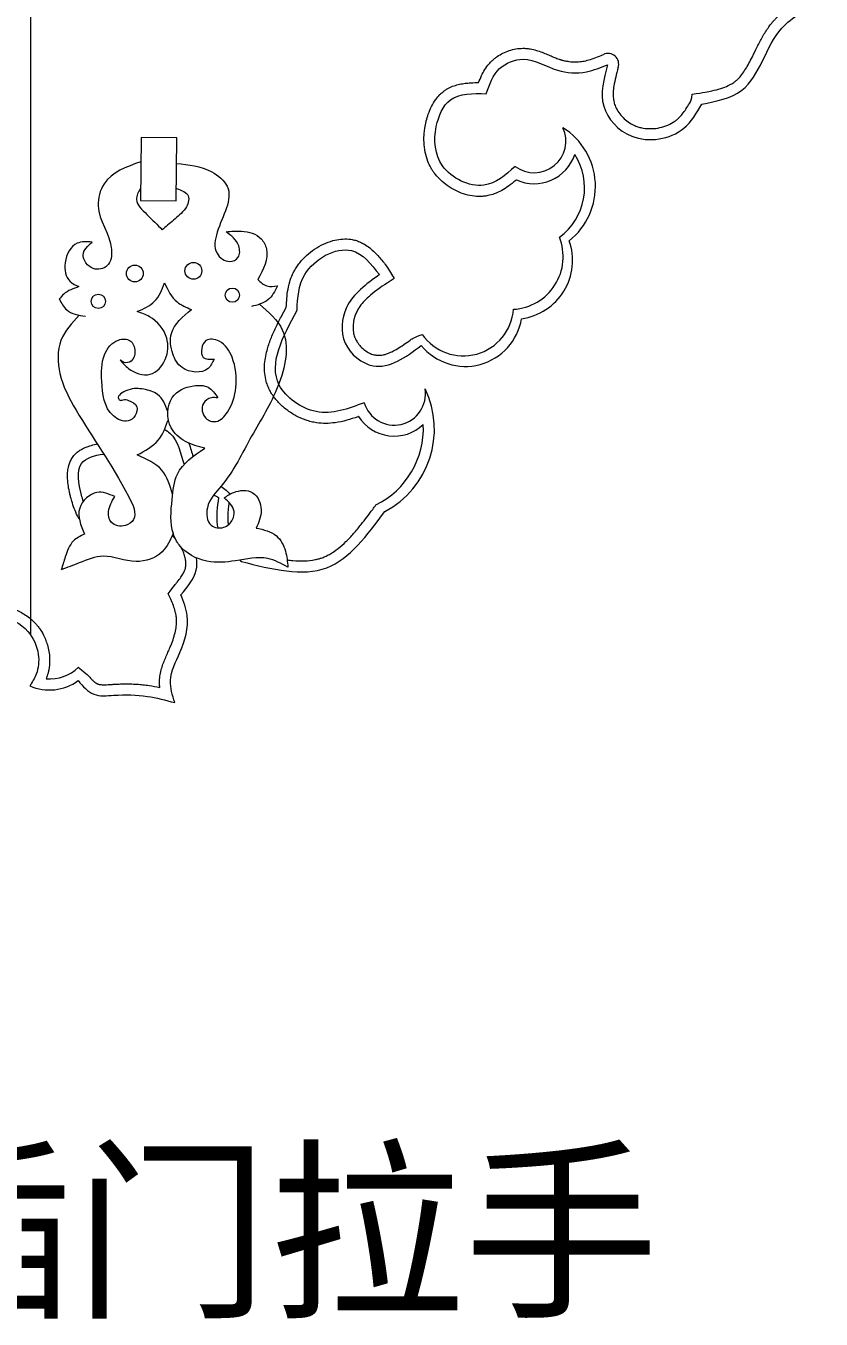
# Model space of a CAD drawing. Header units: millimetres. Extents: x -51923 to -51163, y -26833 to -26390.
# Drawn here: x -51587.78 to -51571.08, y -26601.56 to -26574.41 of the extents above; entities that cross this region are included whole.
import ezdxf

# ---------------------------------------------------------------- set-up
doc = ezdxf.new("R2010")
doc.units = ezdxf.units.MM
doc.header["$LTSCALE"] = 0.35
doc.styles.add('样式 1', font='simhei.ttf')

msp = doc.modelspace()

# ---------------------------------------------------------------- linework, layer by layer
at = {"lineweight": 13}
msp.add_line((-51587.681, -26560.653), (-51587.681, -26587.197), dxfattribs=at)
msp.add_lwpolyline([(-51584.609, -26576.756), (-51585.364, -26576.748), (-51585.377, -26578.074), (-51584.623, -26578.081)], close=True, dxfattribs=at)
for centre, radius in [((-51585.493, -26579.608), 0.177), ((-51584.264, -26579.551), 0.177), ((-51583.447, -26580.062), 0.15), ((-51586.26, -26580.192), 0.15)]:
    msp.add_circle(centre, radius, dxfattribs=at)
for centre, radius, start, end in [((-51575.557, -26575.21), 0.223, 341.0544, 116.1833), ((-51577.109, -26576.825), 0.666, 233.3712, 24.7735), ((-51577.278, -26577.779), 1.456, 308.5443, 57.8857), ((-51577.109, -26576.825), 0.897, 245.534, 341.5037), ((-51577.328, -26577.808), 1.278, 305.9451, 33.1798), ((-51577.607, -26579.253), 1.107, 273.2956, 21.71), ((-51577.542, -26579.327), 1.24, 277.7739, 19.2456), ((-51578.555, -26580.361), 1.196, 219.3633, 350.6118), ((-51578.596, -26580.281), 1.055, 215.0299, 355.8369), ((-51580.048, -26582.135), 0.656, 196.3093, 9.4772), ((-51581.152, -26582.879), 1.948, 297.7108, 25.9161), ((-51580.048, -26582.135), 0.886, 212.3293, 313.4739), ((-51581.227, -26582.861), 1.792, 296.354, 2.6426), ((-51587.277, -26587.278), 0.842, 264.72, 315.1975), ((-51587.286, -26587.333), 1.018, 246.1495, 306.2434)]:
    msp.add_arc(centre, radius, start, end, dxfattribs=at)
for points, knots in [([(-51573.79, -26575.839), (-51573.546, -26575.808), (-51573.458, -26575.791), (-51573.311, -26575.756), (-51573.249, -26575.74), (-51573.134, -26575.703), (-51573.081, -26575.683), (-51572.998, -26575.644), (-51572.966, -26575.626), (-51572.925, -26575.6), (-51572.913, -26575.592), (-51572.895, -26575.579), (-51572.888, -26575.573), (-51572.862, -26575.553), (-51572.844, -26575.537), (-51572.8, -26575.492), (-51572.773, -26575.462), (-51572.722, -26575.395), (-51572.697, -26575.358), (-51572.648, -26575.279), (-51572.624, -26575.237), (-51572.576, -26575.149), (-51572.552, -26575.102), (-51572.495, -26574.988), (-51572.462, -26574.919), (-51572.392, -26574.779), (-51572.355, -26574.708), (-51572.274, -26574.566), (-51572.23, -26574.495), (-51572.162, -26574.401), (-51572.143, -26574.376), (-51572.109, -26574.334), (-51572.095, -26574.318), (-51572.067, -26574.286), (-51572.052, -26574.271), (-51572.008, -26574.226), (-51571.978, -26574.197), (-51571.886, -26574.117), (-51571.823, -26574.07), (-51571.704, -26573.99), (-51571.649, -26573.956), (-51571.594, -26573.925)], [0, 0, 0, 0, 20.827922, 20.827922, 37.082676, 37.082676, 53.337431, 53.337431, 65.176135, 65.176135, 69.886015, 69.886015, 73.146908, 73.146908, 81.444572, 81.444572, 94.15865, 94.15865, 106.872727, 106.872727, 119.586805, 119.586805, 132.300882, 132.300882, 149.930005, 149.930005, 167.559128, 167.559128, 185.18825, 185.18825, 191.892681, 191.892681, 196.237875, 196.237875, 200.583069, 200.583069, 209.273457, 209.273457, 226.190553, 226.190553, 240.264664, 240.264664, 240.264664, 240.264664]), ([(-51578.275, -26575.599), (-51578.257, -26575.551), (-51578.236, -26575.502), (-51578.193, -26575.41), (-51578.17, -26575.368), (-51578.118, -26575.283), (-51578.088, -26575.242), (-51578.036, -26575.182), (-51578.018, -26575.163), (-51577.99, -26575.136), (-51577.981, -26575.127), (-51577.963, -26575.111), (-51577.954, -26575.103), (-51577.926, -26575.081), (-51577.907, -26575.066), (-51577.847, -26575.025), (-51577.806, -26575.001), (-51577.721, -26574.959), (-51577.676, -26574.941), (-51577.586, -26574.911), (-51577.539, -26574.899), (-51577.445, -26574.883), (-51577.397, -26574.879), (-51577.335, -26574.878), (-51577.322, -26574.878), (-51577.296, -26574.879), (-51577.283, -26574.88), (-51577.244, -26574.883), (-51577.219, -26574.887), (-51577.148, -26574.898), (-51577.104, -26574.909), (-51577.021, -26574.933), (-51576.981, -26574.947), (-51576.904, -26574.976), (-51576.867, -26574.992), (-51576.796, -26575.022), (-51576.762, -26575.036), (-51576.696, -26575.065), (-51576.664, -26575.078), (-51576.617, -26575.096), (-51576.602, -26575.101), (-51576.577, -26575.11), (-51576.567, -26575.113), (-51576.551, -26575.118), (-51576.544, -26575.12), (-51576.529, -26575.125), (-51576.522, -26575.127), (-51576.501, -26575.132), (-51576.486, -26575.136), (-51576.442, -26575.146), (-51576.413, -26575.151), (-51576.325, -26575.162), (-51576.265, -26575.165), (-51576.166, -26575.161), (-51576.126, -26575.157), (-51576.076, -26575.149), (-51576.066, -26575.147), (-51576.036, -26575.141), (-51576.016, -26575.136), (-51575.948, -26575.119), (-51575.901, -26575.104), (-51575.802, -26575.069), (-51575.751, -26575.049), (-51575.685, -26575.022), (-51575.67, -26575.016), (-51575.655, -26575.01)], [12.41467, 12.41467, 12.41467, 12.41467, 23.505651, 23.505651, 33.075733, 33.075733, 42.645814, 42.645814, 47.43397, 47.43397, 49.569366, 49.569366, 51.704763, 51.704763, 55.975556, 55.975556, 64.517142, 64.517142, 73.058728, 73.058728, 81.600314, 81.600314, 90.1419, 90.1419, 92.500503, 92.500503, 94.859106, 94.859106, 99.576312, 99.576312, 108.352195, 108.352195, 117.128078, 117.128078, 125.903961, 125.903961, 134.679844, 134.679844, 143.455726, 143.455726, 148.027221, 148.027221, 150.85791, 150.85791, 153.021356, 153.021356, 155.184802, 155.184802, 159.511693, 159.511693, 168.165476, 168.165476, 185.473042, 185.473042, 197.308233, 197.308233, 200.375111, 200.375111, 206.508867, 206.508867, 220.321158, 220.321158, 234.133449, 234.133449, 237.920214, 237.920214, 237.920214, 237.920214]), ([(-51575.346, -26575.282), (-51575.365, -26575.351), (-51575.382, -26575.418), (-51575.413, -26575.546), (-51575.426, -26575.609), (-51575.443, -26575.716), (-51575.448, -26575.763), (-51575.452, -26575.852), (-51575.451, -26575.893), (-51575.444, -26575.95), (-51575.442, -26575.968), (-51575.435, -26576.001), (-51575.431, -26576.017), (-51575.422, -26576.048), (-51575.417, -26576.064), (-51575.396, -26576.119), (-51575.376, -26576.158), (-51575.328, -26576.234), (-51575.3, -26576.271), (-51575.236, -26576.34), (-51575.201, -26576.373), (-51575.125, -26576.431), (-51575.085, -26576.457), (-51575.027, -26576.487), (-51575.011, -26576.495), (-51574.981, -26576.507), (-51574.967, -26576.513), (-51574.939, -26576.523), (-51574.925, -26576.528), (-51574.882, -26576.54), (-51574.853, -26576.547), (-51574.766, -26576.563), (-51574.707, -26576.567), (-51574.587, -26576.564), (-51574.527, -26576.557), (-51574.411, -26576.532), (-51574.355, -26576.514), (-51574.25, -26576.468), (-51574.201, -26576.441), (-51574.147, -26576.403), (-51574.137, -26576.395), (-51574.119, -26576.381), (-51574.111, -26576.374), (-51574.088, -26576.354), (-51574.073, -26576.341), (-51574.032, -26576.298), (-51574.006, -26576.267), (-51573.954, -26576.2), (-51573.929, -26576.163), (-51573.879, -26576.086), (-51573.854, -26576.045), (-51573.816, -26575.98), (-51573.803, -26575.958), (-51573.79, -26575.839)], [0, 0, 0, 0, 16.159956, 16.159956, 32.319912, 32.319912, 45.586663, 45.586663, 58.853413, 58.853413, 64.703752, 64.703752, 70.475677, 70.475677, 76.247603, 76.247603, 90.228334, 90.228334, 104.209066, 104.209066, 118.189798, 118.189798, 132.17053, 132.17053, 137.486546, 137.486546, 141.906076, 141.906076, 146.325606, 146.325606, 155.164666, 155.164666, 172.073031, 172.073031, 188.981396, 188.981396, 205.889761, 205.889761, 222.798125, 222.798125, 226.727118, 226.727118, 230.127567, 230.127567, 236.526757, 236.526757, 248.616898, 248.616898, 260.70704, 260.70704, 272.797181, 272.797181, 278.943334, 278.943334, 278.943334, 278.943334]), ([(-51577.48, -26577.641), (-51577.486, -26577.645), (-51577.491, -26577.65), (-51577.546, -26577.695), (-51577.597, -26577.736), (-51577.696, -26577.805), (-51577.742, -26577.835), (-51577.84, -26577.889), (-51577.892, -26577.914), (-51577.989, -26577.95), (-51578.033, -26577.963), (-51578.094, -26577.975), (-51578.109, -26577.978), (-51578.14, -26577.982), (-51578.156, -26577.984), (-51578.189, -26577.987), (-51578.205, -26577.988), (-51578.253, -26577.99), (-51578.285, -26577.99), (-51578.38, -26577.984), (-51578.443, -26577.974), (-51578.565, -26577.944), (-51578.625, -26577.924), (-51578.742, -26577.875), (-51578.799, -26577.846), (-51578.907, -26577.781), (-51578.959, -26577.744), (-51579.057, -26577.664), (-51579.103, -26577.62), (-51579.165, -26577.549), (-51579.185, -26577.525), (-51579.217, -26577.481), (-51579.231, -26577.462), (-51579.256, -26577.423), (-51579.268, -26577.403), (-51579.302, -26577.342), (-51579.322, -26577.301), (-51579.365, -26577.193), (-51579.384, -26577.126), (-51579.411, -26576.991), (-51579.419, -26576.923), (-51579.425, -26576.787), (-51579.423, -26576.718), (-51579.413, -26576.615), (-51579.408, -26576.579), (-51579.399, -26576.52), (-51579.394, -26576.496), (-51579.385, -26576.449), (-51579.379, -26576.425), (-51579.362, -26576.354), (-51579.348, -26576.306), (-51579.313, -26576.206), (-51579.291, -26576.153), (-51579.24, -26576.05), (-51579.21, -26576), (-51579.15, -26575.917), (-51579.121, -26575.882), (-51579.075, -26575.836), (-51579.061, -26575.823), (-51579.035, -26575.801), (-51579.025, -26575.792), (-51579.005, -26575.777), (-51578.996, -26575.771), (-51578.979, -26575.758), (-51578.97, -26575.753), (-51578.943, -26575.735), (-51578.925, -26575.725), (-51578.869, -26575.695), (-51578.83, -26575.679), (-51578.753, -26575.652), (-51578.714, -26575.642), (-51578.636, -26575.625), (-51578.597, -26575.618), (-51578.519, -26575.609), (-51578.481, -26575.605), (-51578.386, -26575.6), (-51578.33, -26575.599), (-51578.275, -26575.599)], [12.130874, 12.130874, 12.130874, 12.130874, 13.685096, 13.685096, 27.370192, 27.370192, 38.559306, 38.559306, 49.74842, 49.74842, 58.375556, 58.375556, 61.141905, 61.141905, 64.080372, 64.080372, 67.018839, 67.018839, 72.895774, 72.895774, 84.57057, 84.57057, 96.245367, 96.245367, 107.920164, 107.920164, 119.59496, 119.59496, 131.269757, 131.269757, 136.959166, 136.959166, 141.274829, 141.274829, 145.590492, 145.590492, 154.221818, 154.221818, 167.541208, 167.541208, 180.860598, 180.860598, 194.179988, 194.179988, 201.238664, 201.238664, 205.968082, 205.968082, 210.697499, 210.697499, 220.156335, 220.156335, 231.009564, 231.009564, 241.862794, 241.862794, 250.076522, 250.076522, 253.589524, 253.589524, 256.059331, 256.059331, 257.951914, 257.951914, 259.844496, 259.844496, 263.629662, 263.629662, 271.428626, 271.428626, 279.22759, 279.22759, 287.026555, 287.026555, 294.825519, 294.825519, 306.339404, 306.339404, 306.339404, 306.339404]), ([(-51582.314, -26580.312), (-51582.312, -26580.269), (-51582.309, -26580.224), (-51582.301, -26580.116), (-51582.295, -26580.051), (-51582.275, -26579.918), (-51582.261, -26579.851), (-51582.226, -26579.73), (-51582.207, -26579.678), (-51582.173, -26579.603), (-51582.162, -26579.58), (-51582.141, -26579.542), (-51582.132, -26579.526), (-51582.114, -26579.496), (-51582.105, -26579.481), (-51582.075, -26579.437), (-51582.055, -26579.408), (-51581.988, -26579.326), (-51581.939, -26579.274), (-51581.834, -26579.179), (-51581.777, -26579.135), (-51581.659, -26579.056), (-51581.597, -26579.021), (-51581.469, -26578.961), (-51581.402, -26578.936), (-51581.28, -26578.902), (-51581.225, -26578.892), (-51581.114, -26578.88), (-51581.057, -26578.879), (-51580.977, -26578.886), (-51580.954, -26578.889), (-51580.916, -26578.896), (-51580.9, -26578.9), (-51580.869, -26578.907), (-51580.854, -26578.912), (-51580.809, -26578.926), (-51580.78, -26578.937), (-51580.725, -26578.963), (-51580.698, -26578.977), (-51580.632, -26579.016), (-51580.594, -26579.043), (-51580.524, -26579.099), (-51580.49, -26579.129), (-51580.427, -26579.191), (-51580.397, -26579.223), (-51580.339, -26579.288), (-51580.311, -26579.32), (-51580.247, -26579.399), (-51580.211, -26579.445), (-51580.046, -26579.715)], [4.071581, 4.071581, 4.071581, 4.071581, 14.142728, 14.142728, 28.285456, 28.285456, 42.428184, 42.428184, 53.301947, 53.301947, 58.105348, 58.105348, 61.340185, 61.340185, 64.575022, 64.575022, 71.044697, 71.044697, 83.980998, 83.980998, 96.9173, 96.9173, 109.853602, 109.853602, 122.789903, 122.789903, 133.067078, 133.067078, 143.344253, 143.344253, 147.459544, 147.459544, 150.277723, 150.277723, 153.095902, 153.095902, 158.73226, 158.73226, 164.368618, 164.368618, 173.250188, 173.250188, 182.131758, 182.131758, 191.013328, 191.013328, 199.894898, 199.894898, 212.236481, 212.236481, 212.236481, 212.236481]), ([(-51580.046, -26579.715), (-51580.289, -26579.865), (-51580.353, -26579.911), (-51580.474, -26580.002), (-51580.531, -26580.048), (-51580.624, -26580.132), (-51580.663, -26580.17), (-51580.732, -26580.248), (-51580.763, -26580.287), (-51580.804, -26580.35), (-51580.817, -26580.373), (-51580.836, -26580.409), (-51580.842, -26580.423), (-51580.855, -26580.452), (-51580.861, -26580.466), (-51580.877, -26580.511), (-51580.886, -26580.541), (-51580.903, -26580.617), (-51580.91, -26580.662), (-51580.914, -26580.751), (-51580.911, -26580.796), (-51580.899, -26580.873), (-51580.89, -26580.907), (-51580.875, -26580.948), (-51580.872, -26580.958), (-51580.865, -26580.974), (-51580.862, -26580.981), (-51580.855, -26580.995), (-51580.851, -26581.001), (-51580.84, -26581.022), (-51580.832, -26581.036), (-51580.803, -26581.081), (-51580.779, -26581.111), (-51580.725, -26581.168), (-51580.695, -26581.194), (-51580.633, -26581.24), (-51580.601, -26581.26), (-51580.537, -26581.292), (-51580.505, -26581.304), (-51580.466, -26581.314), (-51580.458, -26581.316), (-51580.44, -26581.32), (-51580.431, -26581.321), (-51580.412, -26581.323), (-51580.403, -26581.324), (-51580.374, -26581.325), (-51580.355, -26581.325), (-51580.315, -26581.321), (-51580.294, -26581.318), (-51580.252, -26581.308), (-51580.229, -26581.302), (-51580.171, -26581.282), (-51580.134, -26581.267), (-51580.056, -26581.229), (-51580.016, -26581.207), (-51579.933, -26581.157), (-51579.891, -26581.13), (-51579.805, -26581.071), (-51579.761, -26581.04), (-51579.683, -26580.983), (-51579.65, -26580.959), (-51579.46, -26580.887)], [0, 0, 0, 0, 18.625159, 18.625159, 37.250318, 37.250318, 52.407809, 52.407809, 67.5653, 67.5653, 75.71746, 75.71746, 80.582542, 80.582542, 85.447624, 85.447624, 95.177789, 95.177789, 109.02787, 109.02787, 122.877952, 122.877952, 134.362069, 134.362069, 137.723417, 137.723417, 140.282444, 140.282444, 142.841471, 142.841471, 147.959525, 147.959525, 159.835205, 159.835205, 171.710886, 171.710886, 183.586566, 183.586566, 195.462246, 195.462246, 198.868715, 198.868715, 202.766303, 202.766303, 206.663891, 206.663891, 214.459068, 214.459068, 222.254244, 222.254244, 230.049421, 230.049421, 242.145753, 242.145753, 254.242085, 254.242085, 266.338417, 266.338417, 278.434748, 278.434748, 287.360654, 287.360654, 287.360654, 287.360654]), ([(-51580.797, -26582.609), (-51580.802, -26582.611), (-51580.808, -26582.613), (-51580.889, -26582.642), (-51580.965, -26582.667), (-51581.122, -26582.71), (-51581.203, -26582.728), (-51581.349, -26582.748), (-51581.414, -26582.754), (-51581.547, -26582.755), (-51581.614, -26582.751), (-51581.701, -26582.737), (-51581.719, -26582.734), (-51581.756, -26582.727), (-51581.774, -26582.723), (-51581.828, -26582.709), (-51581.864, -26582.698), (-51581.972, -26582.661), (-51582.043, -26582.63), (-51582.178, -26582.557), (-51582.243, -26582.516), (-51582.365, -26582.423), (-51582.422, -26582.373), (-51582.526, -26582.263), (-51582.573, -26582.204), (-51582.628, -26582.118), (-51582.642, -26582.096), (-51582.663, -26582.057), (-51582.671, -26582.041), (-51582.686, -26582.008), (-51582.693, -26581.991), (-51582.713, -26581.941), (-51582.725, -26581.908), (-51582.749, -26581.819), (-51582.76, -26581.764), (-51582.771, -26581.654), (-51582.772, -26581.599), (-51582.768, -26581.49), (-51582.762, -26581.435), (-51582.744, -26581.328), (-51582.732, -26581.275), (-51582.696, -26581.14), (-51582.669, -26581.059), (-51582.607, -26580.899), (-51582.572, -26580.82), (-51582.497, -26580.662), (-51582.458, -26580.584), (-51582.383, -26580.441), (-51582.349, -26580.376), (-51582.314, -26580.312)], [16.144001, 16.144001, 16.144001, 16.144001, 17.519915, 17.519915, 35.039829, 35.039829, 52.559744, 52.559744, 65.95772, 65.95772, 79.355696, 79.355696, 82.934044, 82.934044, 86.512392, 86.512392, 93.669089, 93.669089, 108.380904, 108.380904, 123.092719, 123.092719, 137.804535, 137.804535, 152.51635, 152.51635, 157.644149, 157.644149, 161.195686, 161.195686, 164.747224, 164.747224, 171.850298, 171.850298, 183.297707, 183.297707, 194.745115, 194.745115, 206.192524, 206.192524, 217.639933, 217.639933, 235.332157, 235.332157, 253.024382, 253.024382, 270.716606, 270.716606, 285.527642, 285.527642, 285.527642, 285.527642]), ([(-51584.87, -26582.879), (-51584.829, -26582.901), (-51584.588, -26583.071), (-51584.54, -26583.385), (-51584.459, -26583.619)], [106.793699, 106.793699, 106.793699, 106.793699, 117.580105, 175.858714, 175.858714, 175.858714, 175.858714]), ([(-51586.659, -26584.768), (-51586.673, -26584.744), (-51586.686, -26584.72), (-51586.723, -26584.646), (-51586.745, -26584.595), (-51586.785, -26584.491), (-51586.802, -26584.438), (-51586.822, -26584.368), (-51586.827, -26584.351), (-51586.835, -26584.322), (-51586.838, -26584.31), (-51586.845, -26584.286), (-51586.848, -26584.274), (-51586.857, -26584.237), (-51586.862, -26584.213), (-51586.879, -26584.137), (-51586.888, -26584.086), (-51586.902, -26583.981), (-51586.907, -26583.928), (-51586.908, -26583.836), (-51586.907, -26583.798), (-51586.899, -26583.72), (-51586.892, -26583.68), (-51586.873, -26583.612), (-51586.863, -26583.583), (-51586.838, -26583.526), (-51586.823, -26583.497), (-51586.794, -26583.455), (-51586.783, -26583.441), (-51586.76, -26583.413), (-51586.748, -26583.401), (-51586.713, -26583.367), (-51586.69, -26583.348), (-51586.641, -26583.314), (-51586.616, -26583.299), (-51586.566, -26583.272), (-51586.54, -26583.261), (-51586.489, -26583.241), (-51586.464, -26583.232), (-51586.396, -26583.211), (-51586.353, -26583.201), (-51586.3, -26583.19), (-51586.29, -26583.188), (-51586.28, -26583.186)], [152.402801, 152.402801, 152.402801, 152.402801, 157.911071, 157.911071, 169.163616, 169.163616, 180.41616, 180.41616, 184.025782, 184.025782, 186.495505, 186.495505, 188.965227, 188.965227, 193.904672, 193.904672, 203.783563, 203.783563, 213.662454, 213.662454, 220.726142, 220.726142, 227.78983, 227.78983, 232.944983, 232.944983, 238.100136, 238.100136, 240.940214, 240.940214, 243.780292, 243.780292, 248.872119, 248.872119, 253.963946, 253.963946, 259.055773, 259.055773, 264.1476, 264.1476, 272.461565, 272.461565, 274.451373, 274.451373, 274.451373, 274.451373]), ([(-51584.362, -26583.166), (-51584.351, -26583.194), (-51584.342, -26583.221), (-51584.318, -26583.295), (-51584.304, -26583.34), (-51584.284, -26583.406), (-51584.278, -26583.429), (-51584.271, -26583.451)], [145.514574, 145.514574, 145.514574, 145.514574, 151.630617, 151.630617, 161.97871, 161.97871, 167.591178, 167.591178, 167.591178, 167.591178]), ([(-51586.575, -26584.391), (-51586.588, -26584.349), (-51586.669, -26584.075), (-51586.752, -26583.534), (-51586.348, -26583.426), (-51586.145, -26583.397)], [174.911917, 174.911917, 174.911917, 174.911917, 184.874327, 238.201178, 281.076774, 281.076774, 281.076774, 281.076774]), ([(-51583.685, -26584.077), (-51583.676, -26584.082), (-51583.667, -26584.087), (-51583.647, -26584.098), (-51583.506, -26584.221), (-51583.506, -26584.221)], [252.839894, 252.839894, 252.839894, 252.839894, 255.195542, 255.195542, 258.114114, 258.114114, 258.114114, 258.114114]), ([(-51583.734, -26584.312), (-51583.763, -26584.507), (-51583.793, -26584.719), (-51583.756, -26584.929), (-51583.752, -26584.947)], [0, 0, 0, 0, 46.713997, 51.101388, 51.101388, 51.101388, 51.101388]), ([(-51583.519, -26584.411), (-51583.524, -26584.466), (-51583.528, -26584.5), (-51583.538, -26584.593), (-51583.543, -26584.65), (-51583.544, -26584.739), (-51583.543, -26584.773), (-51583.539, -26584.82), (-51583.538, -26584.834), (-51583.534, -26584.859), (-51583.533, -26584.87), (-51583.53, -26584.882), (-51583.53, -26584.883), (-51583.53, -26584.884)], [7.016824, 7.016824, 7.016824, 7.016824, 15.621626, 15.621626, 31.243252, 31.243252, 41.163073, 41.163073, 45.586903, 45.586903, 49.006911, 49.006911, 49.433337, 49.433337, 49.433337, 49.433337]), ([(-51582.295, -26585.622), (-51582.254, -26585.627), (-51582.214, -26585.631), (-51582.09, -26585.641), (-51582.008, -26585.643), (-51581.852, -26585.637), (-51581.778, -26585.629), (-51581.68, -26585.609), (-51581.653, -26585.603), (-51581.604, -26585.589), (-51581.583, -26585.582), (-51581.548, -26585.57), (-51581.533, -26585.564), (-51581.504, -26585.552), (-51581.489, -26585.545), (-51581.445, -26585.525), (-51581.417, -26585.51), (-51581.333, -26585.461), (-51581.278, -26585.423), (-51581.169, -26585.337), (-51581.114, -26585.289), (-51581.007, -26585.184), (-51580.953, -26585.127), (-51580.847, -26585.006), (-51580.794, -26584.942), (-51580.66, -26584.775), (-51580.58, -26584.668), (-51580.477, -26584.528), (-51580.455, -26584.497), (-51580.432, -26584.467)], [71.081594, 71.081594, 71.081594, 71.081594, 81.417251, 81.417251, 103.748549, 103.748549, 126.079847, 126.079847, 135.004098, 135.004098, 142.211789, 142.211789, 147.366507, 147.366507, 152.521225, 152.521225, 162.830662, 162.830662, 182.63271, 182.63271, 202.434758, 202.434758, 222.236805, 222.236805, 242.038853, 242.038853, 272.137241, 272.137241, 280.549125, 280.549125, 280.549125, 280.549125]), ([(-51584.641, -26585.177), (-51584.651, -26585.164), (-51584.662, -26585.152), (-51584.684, -26585.128), (-51584.694, -26585.117), (-51584.705, -26585.106)], [116.627343, 116.627343, 116.627343, 116.627343, 121.378982, 121.378982, 125.716711, 125.716711, 125.716711, 125.716711]), ([(-51584.792, -26586.332), (-51584.667, -26586.162), (-51584.635, -26586.124), (-51584.575, -26586.051), (-51584.548, -26586.016), (-51584.506, -26585.955), (-51584.489, -26585.928), (-51584.462, -26585.877), (-51584.451, -26585.852), (-51584.439, -26585.819), (-51584.436, -26585.809), (-51584.431, -26585.792), (-51584.43, -26585.786), (-51584.427, -26585.772), (-51584.426, -26585.765), (-51584.423, -26585.744), (-51584.422, -26585.729), (-51584.421, -26585.686), (-51584.423, -26585.656), (-51584.432, -26585.595), (-51584.439, -26585.562), (-51584.458, -26585.497), (-51584.47, -26585.463), (-51584.496, -26585.404), (-51584.508, -26585.379), (-51584.522, -26585.354)], [0, 0, 0, 0, 11.72155, 11.72155, 23.4431, 23.4431, 33.037423, 33.037423, 42.631746, 42.631746, 46.901931, 46.901931, 49.800971, 49.800971, 52.700012, 52.700012, 58.498094, 58.498094, 68.761902, 68.761902, 79.02571, 79.02571, 89.289518, 89.289518, 97.060299, 97.060299, 97.060299, 97.060299]), ([(-51584.525, -26586.351), (-51584.386, -26586.188), (-51584.187, -26585.955), (-51584.187, -26585.667), (-51584.201, -26585.579)], [0, 0, 0, 0, 48.627714, 69.822035, 69.822035, 69.822035, 69.822035]), ([(-51584.969, -26588.3), (-51584.971, -26588.286), (-51584.972, -26588.272), (-51584.974, -26588.241), (-51584.975, -26588.222), (-51584.976, -26588.19), (-51584.976, -26588.175), (-51584.976, -26588.15), (-51584.975, -26588.139), (-51584.973, -26588.106), (-51584.971, -26588.085), (-51584.962, -26588.018), (-51584.953, -26587.974), (-51584.93, -26587.889), (-51584.917, -26587.848), (-51584.888, -26587.769), (-51584.873, -26587.731), (-51584.841, -26587.657), (-51584.825, -26587.621), (-51584.794, -26587.551), (-51584.779, -26587.517), (-51584.759, -26587.471), (-51584.754, -26587.459), (-51584.743, -26587.434), (-51584.738, -26587.421), (-51584.723, -26587.384), (-51584.714, -26587.359), (-51584.687, -26587.285), (-51584.671, -26587.236), (-51584.645, -26587.14), (-51584.634, -26587.093), (-51584.62, -26587.003), (-51584.616, -26586.959), (-51584.616, -26586.901), (-51584.616, -26586.886), (-51584.618, -26586.855), (-51584.619, -26586.84), (-51584.622, -26586.817), (-51584.623, -26586.81), (-51584.625, -26586.794), (-51584.626, -26586.787), (-51584.631, -26586.763), (-51584.634, -26586.747), (-51584.647, -26586.693), (-51584.66, -26586.652), (-51584.688, -26586.567), (-51584.705, -26586.523), (-51584.728, -26586.463), (-51584.734, -26586.449), (-51584.792, -26586.332)], [27.97726, 27.97726, 27.97726, 27.97726, 30.669965, 30.669965, 34.136913, 34.136913, 36.815131, 36.815131, 38.845714, 38.845714, 42.845835, 42.845835, 51.663009, 51.663009, 60.480183, 60.480183, 69.297358, 69.297358, 78.114532, 78.114532, 86.931706, 86.931706, 90.295549, 90.295549, 93.659391, 93.659391, 100.387077, 100.387077, 113.842447, 113.842447, 127.297817, 127.297817, 140.753187, 140.753187, 145.660599, 145.660599, 150.688249, 150.688249, 153.201229, 153.201229, 155.71421, 155.71421, 160.740171, 160.740171, 172.611186, 172.611186, 184.482201, 184.482201, 188.194731, 188.194731, 188.194731, 188.194731]), ([(-51589.447, -26588.011), (-51589.463, -26587.957), (-51589.477, -26587.9), (-51589.495, -26587.812), (-51589.5, -26587.784), (-51589.507, -26587.736), (-51589.51, -26587.717), (-51589.516, -26587.659), (-51589.518, -26587.62), (-51589.52, -26587.541), (-51589.519, -26587.501), (-51589.513, -26587.403), (-51589.505, -26587.344), (-51589.481, -26587.228), (-51589.464, -26587.17), (-51589.424, -26587.069), (-51589.403, -26587.027), (-51589.366, -26586.966), (-51589.354, -26586.948), (-51589.332, -26586.917), (-51589.323, -26586.905), (-51589.304, -26586.883), (-51589.296, -26586.873), (-51589.278, -26586.854), (-51589.269, -26586.844), (-51589.241, -26586.817), (-51589.222, -26586.8), (-51589.162, -26586.752), (-51589.12, -26586.724), (-51589.033, -26586.677), (-51588.988, -26586.657), (-51588.896, -26586.623), (-51588.849, -26586.61), (-51588.754, -26586.589), (-51588.706, -26586.581), (-51588.587, -26586.568), (-51588.515, -26586.567), (-51588.387, -26586.573), (-51588.331, -26586.579), (-51588.22, -26586.598), (-51588.166, -26586.611), (-51588.029, -26586.652), (-51587.948, -26586.685), (-51587.795, -26586.769), (-51587.724, -26586.819), (-51587.634, -26586.899), (-51587.61, -26586.922), (-51587.57, -26586.966), (-51587.553, -26586.986), (-51587.52, -26587.026), (-51587.505, -26587.047), (-51587.46, -26587.111), (-51587.434, -26587.155), (-51587.372, -26587.276), (-51587.342, -26587.355), (-51587.308, -26587.483), (-51587.299, -26587.531), (-51587.286, -26587.628), (-51587.282, -26587.677), (-51587.282, -26587.794), (-51587.288, -26587.862), (-51587.305, -26587.953), (-51587.31, -26587.977), (-51587.321, -26588.019), (-51587.327, -26588.037), (-51587.337, -26588.067), (-51587.341, -26588.08), (-51587.348, -26588.1), (-51587.351, -26588.108), (-51587.355, -26588.116)], [14.27737, 14.27737, 14.27737, 14.27737, 26.910781, 26.910781, 32.812831, 32.812831, 36.596103, 36.596103, 44.162646, 44.162646, 51.72919, 51.72919, 62.755074, 62.755074, 73.780959, 73.780959, 82.273659, 82.273659, 86.156604, 86.156604, 88.82511, 88.82511, 91.069061, 91.069061, 93.313011, 93.313011, 97.800911, 97.800911, 106.733421, 106.733421, 115.665931, 115.665931, 124.59844, 124.59844, 133.53095, 133.53095, 146.846941, 146.846941, 157.433691, 157.433691, 168.020441, 168.020441, 184.75171, 184.75171, 201.482979, 201.482979, 207.807472, 207.807472, 212.751316, 212.751316, 217.69516, 217.69516, 227.582848, 227.582848, 243.559144, 243.559144, 252.797368, 252.797368, 262.035593, 262.035593, 274.81427, 274.81427, 279.333401, 279.333401, 282.828634, 282.828634, 285.213188, 285.213188, 286.790393, 286.790393, 286.790393, 286.790393]), ([(-51586.68, -26587.871), (-51586.485, -26588.033), (-51586.462, -26588.059), (-51586.419, -26588.108), (-51586.398, -26588.13), (-51586.363, -26588.164), (-51586.347, -26588.177), (-51586.319, -26588.199), (-51586.306, -26588.208), (-51586.29, -26588.217), (-51586.285, -26588.219), (-51586.279, -26588.222), (-51586.276, -26588.223), (-51586.271, -26588.225), (-51586.269, -26588.226), (-51586.265, -26588.228), (-51586.263, -26588.228), (-51586.256, -26588.23), (-51586.251, -26588.232), (-51586.234, -26588.236), (-51586.22, -26588.238), (-51586.188, -26588.241), (-51586.17, -26588.242), (-51586.13, -26588.243), (-51586.109, -26588.242), (-51586.064, -26588.24), (-51586.04, -26588.239), (-51586.002, -26588.236), (-51585.988, -26588.235), (-51585.966, -26588.234), (-51585.958, -26588.233), (-51585.932, -26588.232), (-51585.915, -26588.231), (-51585.864, -26588.228), (-51585.831, -26588.226), (-51585.729, -26588.223), (-51585.662, -26588.223), (-51585.545, -26588.225), (-51585.494, -26588.227), (-51585.404, -26588.233), (-51585.363, -26588.236), (-51585.28, -26588.245), (-51585.238, -26588.25), (-51585.118, -26588.269), (-51585.043, -26588.283), (-51584.969, -26588.3)], [0, 0, 0, 0, 8.297185, 8.297185, 16.59437, 16.59437, 23.459114, 23.459114, 30.323857, 30.323857, 32.882279, 32.882279, 34.591329, 34.591329, 35.962785, 35.962785, 37.334241, 37.334241, 40.077153, 40.077153, 46.036802, 46.036802, 51.996451, 51.996451, 57.9561, 57.9561, 63.91575, 63.91575, 67.010096, 67.010096, 68.902695, 68.902695, 72.687891, 72.687891, 80.258284, 80.258284, 95.39907, 95.39907, 106.800999, 106.800999, 115.940104, 115.940104, 125.606461, 125.606461, 142.934635, 142.934635, 142.934635, 142.934635])]:
    msp.add_open_spline(points, degree=3, knots=knots, dxfattribs=at)
for points in [[(-51573.591, -26576.052), (-51572.751, -26575.759), (-51571.911, -26574.458), (-51571.084, -26573.925)], [(-51578.114, -26575.832), (-51577.834, -26575.305), (-51577.342, -26575.109), (-51576.619, -26575.338), (-51576.012, -26575.371), (-51575.569, -26575.223)], [(-51575.569, -26575.223), (-51575.649, -26576.094), (-51575.061, -26576.723), (-51573.969, -26576.556), (-51573.591, -26576.052)], [(-51577.506, -26577.359), (-51578.163, -26577.753), (-51579.033, -26577.343), (-51579.164, -26576.52), (-51578.869, -26575.963), (-51578.114, -26575.832)], [(-51585.369, -26577.259), (-51586.14, -26577.727), (-51586.264, -26578.184), (-51585.984, -26579.104), (-51586.073, -26579.442), (-51586.365, -26579.502), (-51586.58, -26579.216), (-51586.39, -26578.947)], [(-51584.615, -26577.297), (-51583.879, -26577.474), (-51583.555, -26577.776), (-51583.764, -26578.741), (-51583.768, -26579.181), (-51583.5, -26579.354), (-51583.328, -26579.271), (-51583.312, -26579.029), (-51583.579, -26578.729)], [(-51585.375, -26577.817), (-51585.461, -26578.051), (-51585.242, -26578.365), (-51584.92, -26578.69)], [(-51584.62, -26577.824), (-51584.373, -26577.978), (-51584.43, -26578.24), (-51584.556, -26578.376), (-51584.807, -26578.594), (-51584.92, -26578.69)], [(-51586.39, -26578.947), (-51586.706, -26578.973), (-51586.957, -26579.381), (-51586.853, -26579.773), (-51586.671, -26579.883)], [(-51583.579, -26578.729), (-51583.252, -26578.718), (-51582.841, -26578.878), (-51582.73, -26579.092), (-51582.913, -26579.734)], [(-51582.087, -26580.375), (-51581.927, -26579.631), (-51580.943, -26579.126), (-51580.357, -26579.631)], [(-51582.913, -26579.734), (-51582.719, -26579.869), (-51582.495, -26579.864)], [(-51580.357, -26579.631), (-51581.049, -26580.322), (-51581.076, -26581.066), (-51580.49, -26581.545), (-51579.48, -26581.119)], [(-51586.671, -26579.883), (-51586.987, -26580.04), (-51587.08, -26580.144)], [(-51585.444, -26580.407), (-51585.078, -26580.19), (-51584.868, -26579.806)], [(-51584.868, -26579.806), (-51584.608, -26580.205), (-51584.302, -26580.362)], [(-51582.495, -26579.864), (-51582.702, -26580.162), (-51583.047, -26580.3)], [(-51587.08, -26580.144), (-51586.924, -26580.369), (-51586.531, -26580.505)], [(-51582.874, -26580.251), (-51582.397, -26580.787), (-51582.488, -26581.973), (-51583.041, -26583.022), (-51583.678, -26584.069), (-51583.971, -26584.525), (-51583.891, -26584.891), (-51583.624, -26584.935), (-51583.44, -26584.769), (-51583.41, -26584.601), (-51583.618, -26584.318)], [(-51586.66, -26580.481), (-51587.044, -26581.011), (-51587.067, -26581.708), (-51586.727, -26582.474), (-51585.623, -26584.293), (-51585.523, -26584.775), (-51585.692, -26584.899), (-51585.984, -26584.833), (-51586.044, -26584.603), (-51585.916, -26584.29)], [(-51585.805, -26581.419), (-51585.625, -26581.601), (-51585.172, -26581.722), (-51584.856, -26581.415), (-51584.825, -26580.961), (-51585.185, -26580.514), (-51585.444, -26580.407)], [(-51583.828, -26581.403), (-51583.951, -26581.599), (-51584.501, -26581.583), (-51584.696, -26581.295), (-51584.725, -26580.866), (-51584.302, -26580.362)], [(-51580.677, -26582.32), (-51581.688, -26582.506), (-51582.46, -26581.948), (-51582.087, -26580.375)], [(-51584.802, -26582.504), (-51585.015, -26582.146), (-51585.307, -26582.038), (-51585.642, -26582.056), (-51585.832, -26582.242), (-51585.804, -26582.269), (-51585.742, -26582.259), (-51585.629, -26582.27), (-51585.455, -26582.406), (-51585.488, -26582.591), (-51585.634, -26582.703), (-51585.942, -26582.597), (-51586.187, -26581.87), (-51586.129, -26581.312), (-51585.84, -26581.003), (-51585.593, -26581.018), (-51585.491, -26581.24), (-51585.572, -26581.447), (-51585.728, -26581.472), (-51585.805, -26581.419)], [(-51583.75, -26582.218), (-51583.887, -26582.216), (-51584.054, -26582.336), (-51584.005, -26582.642), (-51583.787, -26582.714), (-51583.55, -26582.516), (-51583.372, -26582.002), (-51583.453, -26581.364), (-51583.725, -26581.03), (-51584, -26581.016), (-51584.09, -26581.18), (-51584.059, -26581.367), (-51583.828, -26581.403)], [(-51584.027, -26583.277), (-51584.433, -26583.131), (-51584.731, -26582.845), (-51584.707, -26582.208), (-51584.261, -26581.965), (-51583.955, -26581.996), (-51583.75, -26582.218)], [(-51585.446, -26583.417), (-51585.004, -26583.108), (-51584.79, -26582.671)], [(-51582.281, -26585.772), (-51582.704, -26585.591), (-51583.378, -26585.637), (-51583.98, -26585.648), (-51584.561, -26585.306), (-51584.683, -26585.075), (-51584.711, -26584.349), (-51584.599, -26583.819), (-51584.027, -26583.277)], [(-51584.7, -26584.242), (-51584.926, -26583.736), (-51585.446, -26583.417)], [(-51585.916, -26584.29), (-51586.291, -26584.203), (-51586.651, -26584.534), (-51586.551, -26585.079)], [(-51583.618, -26584.318), (-51583.416, -26584.203), (-51583.027, -26584.207), (-51582.887, -26584.368), (-51582.873, -26584.775), (-51582.946, -26584.951)], [(-51583.253, -26585.654), (-51581.463, -26585.784), (-51580.247, -26584.603)], [(-51584.686, -26585.065), (-51584.923, -26585.451), (-51585.469, -26585.654), (-51586.159, -26585.543), (-51586.662, -26585.684), (-51587.04, -26585.826)], [(-51586.551, -26585.079), (-51586.783, -26585.223), (-51586.954, -26585.555), (-51587.04, -26585.826)], [(-51582.946, -26584.951), (-51582.522, -26585.115), (-51582.331, -26585.435), (-51582.281, -26585.772)], [(-51584.657, -26588.617), (-51584.745, -26588.155), (-51584.547, -26587.561), (-51584.393, -26586.791), (-51584.525, -26586.351)], [(-51589.173, -26588.115), (-51589.283, -26587.67), (-51589.129, -26587.032), (-51588.336, -26586.812), (-51587.741, -26587.12), (-51587.521, -26587.604), (-51587.565, -26588.022), (-51587.697, -26588.264)], [(-51586.684, -26588.154), (-51586.353, -26588.441), (-51585.934, -26588.463), (-51585.23, -26588.485), (-51584.657, -26588.617)]]:
    msp.add_spline(points, degree=3, dxfattribs=at)
for points in [[(-51583.836, -26584.257), (-51583.802, -26584.275), (-51583.768, -26584.294), (-51583.734, -26584.312)], [(-51583.506, -26584.221), (-51583.507, -26584.231), (-51583.507, -26584.239), (-51583.508, -26584.248)], [(-51583.292, -26585.623), (-51583.279, -26585.633), (-51583.266, -26585.644), (-51583.253, -26585.654)]]:
    msp.add_open_spline(points, degree=3, dxfattribs=at)

# ---------------------------------------------------------------- texts
at = {"lineweight": 5, "insert": (-51607.23, -26598.222), "char_height": 3, "width": 203.68208, "attachment_point": 1, "style": '样式 1'}
msp.add_mtext('\\pt9.1;{\\fSimSun|b0|i0|c134|p54;凤头鱼纹插门拉手}', dxfattribs=at)

doc.saveas('drawing.dxf')
